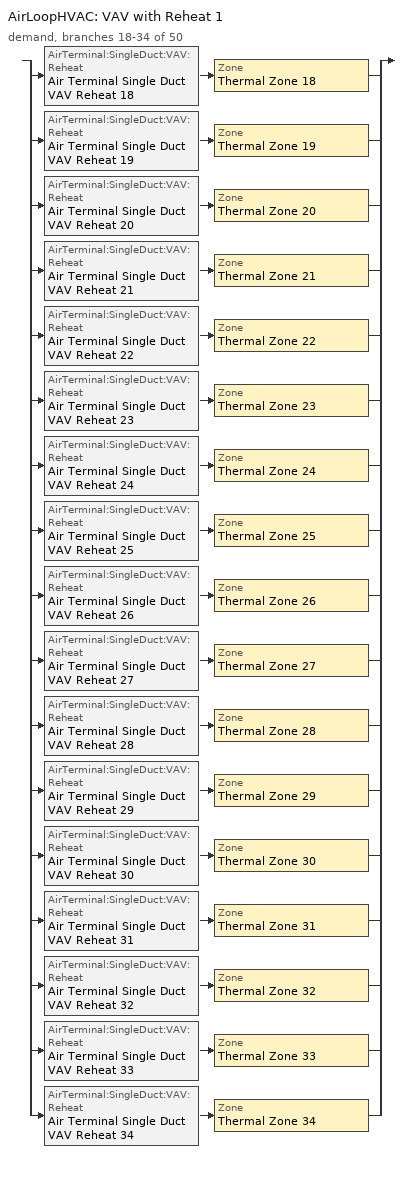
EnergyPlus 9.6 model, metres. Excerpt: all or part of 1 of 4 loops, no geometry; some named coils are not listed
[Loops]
AirLoopHVAC 'VAV with Reheat 1'
 demand, branches 18-34 of 50: split
  | AirTerminal:SingleDuct:VAV:Reheat 'Air Terminal Single Duct VAV Reheat 18' > Zone 'Thermal Zone 18'
  | AirTerminal:SingleDuct:VAV:Reheat 'Air Terminal Single Duct VAV Reheat 19' > Zone 'Thermal Zone 19'
  | AirTerminal:SingleDuct:VAV:Reheat 'Air Terminal Single Duct VAV Reheat 20' > Zone 'Thermal Zone 20'
  | AirTerminal:SingleDuct:VAV:Reheat 'Air Terminal Single Duct VAV Reheat 21' > Zone 'Thermal Zone 21'
  | AirTerminal:SingleDuct:VAV:Reheat 'Air Terminal Single Duct VAV Reheat 22' > Zone 'Thermal Zone 22'
  | AirTerminal:SingleDuct:VAV:Reheat 'Air Terminal Single Duct VAV Reheat 23' > Zone 'Thermal Zone 23'
  | AirTerminal:SingleDuct:VAV:Reheat 'Air Terminal Single Duct VAV Reheat 24' > Zone 'Thermal Zone 24'
  | AirTerminal:SingleDuct:VAV:Reheat 'Air Terminal Single Duct VAV Reheat 25' > Zone 'Thermal Zone 25'
  | AirTerminal:SingleDuct:VAV:Reheat 'Air Terminal Single Duct VAV Reheat 26' > Zone 'Thermal Zone 26'
  | AirTerminal:SingleDuct:VAV:Reheat 'Air Terminal Single Duct VAV Reheat 27' > Zone 'Thermal Zone 27'
  | AirTerminal:SingleDuct:VAV:Reheat 'Air Terminal Single Duct VAV Reheat 28' > Zone 'Thermal Zone 28'
  | AirTerminal:SingleDuct:VAV:Reheat 'Air Terminal Single Duct VAV Reheat 29' > Zone 'Thermal Zone 29'
  | AirTerminal:SingleDuct:VAV:Reheat 'Air Terminal Single Duct VAV Reheat 30' > Zone 'Thermal Zone 30'
  | AirTerminal:SingleDuct:VAV:Reheat 'Air Terminal Single Duct VAV Reheat 31' > Zone 'Thermal Zone 31'
  | AirTerminal:SingleDuct:VAV:Reheat 'Air Terminal Single Duct VAV Reheat 32' > Zone 'Thermal Zone 32'
  | AirTerminal:SingleDuct:VAV:Reheat 'Air Terminal Single Duct VAV Reheat 33' > Zone 'Thermal Zone 33'
  | AirTerminal:SingleDuct:VAV:Reheat 'Air Terminal Single Duct VAV Reheat 34' > Zone 'Thermal Zone 34'
[ZoneControl:Thermostat] Temperature Difference Between Cutout And Setpoint deltaC=0
Name | Zone or ZoneList | Control Type Schedule | Control 1
Thermal Zone 18 Thermostat | Thermal Zone 18 | Thermal Zone 18 Thermostat Schedule | Thermostat Setpoint Dual Setpoint 18
Thermal Zone 19 Thermostat | Thermal Zone 19 | Thermal Zone 19 Thermostat Schedule | Thermostat Setpoint Dual Setpoint 19
Thermal Zone 20 Thermostat | Thermal Zone 20 | Thermal Zone 20 Thermostat Schedule | Thermostat Setpoint Dual Setpoint 20
Thermal Zone 21 Thermostat | Thermal Zone 21 | Thermal Zone 21 Thermostat Schedule | Thermostat Setpoint Dual Setpoint 21
Thermal Zone 22 Thermostat | Thermal Zone 22 | Thermal Zone 22 Thermostat Schedule | Thermostat Setpoint Dual Setpoint 22
Thermal Zone 23 Thermostat | Thermal Zone 23 | Thermal Zone 23 Thermostat Schedule | Thermostat Setpoint Dual Setpoint 23
Thermal Zone 24 Thermostat | Thermal Zone 24 | Thermal Zone 24 Thermostat Schedule | Thermostat Setpoint Dual Setpoint 24
Thermal Zone 25 Thermostat | Thermal Zone 25 | Thermal Zone 25 Thermostat Schedule | Thermostat Setpoint Dual Setpoint 25
Thermal Zone 26 Thermostat | Thermal Zone 26 | Thermal Zone 26 Thermostat Schedule | Thermostat Setpoint Dual Setpoint 26
Thermal Zone 27 Thermostat | Thermal Zone 27 | Thermal Zone 27 Thermostat Schedule | Thermostat Setpoint Dual Setpoint 27
Thermal Zone 28 Thermostat | Thermal Zone 28 | Thermal Zone 28 Thermostat Schedule | Thermostat Setpoint Dual Setpoint 28
Thermal Zone 29 Thermostat | Thermal Zone 29 | Thermal Zone 29 Thermostat Schedule | Thermostat Setpoint Dual Setpoint 29
Thermal Zone 30 Thermostat | Thermal Zone 30 | Thermal Zone 30 Thermostat Schedule | Thermostat Setpoint Dual Setpoint 30
Thermal Zone 31 Thermostat | Thermal Zone 31 | Thermal Zone 31 Thermostat Schedule | Thermostat Setpoint Dual Setpoint 31
Thermal Zone 32 Thermostat | Thermal Zone 32 | Thermal Zone 32 Thermostat Schedule | Thermostat Setpoint Dual Setpoint 32
Thermal Zone 33 Thermostat | Thermal Zone 33 | Thermal Zone 33 Thermostat Schedule | Thermostat Setpoint Dual Setpoint 33
Thermal Zone 34 Thermostat | Thermal Zone 34 | Thermal Zone 34 Thermostat Schedule | Thermostat Setpoint Dual Setpoint 34
[ThermostatSetpoint:DualSetpoint]
Name | Heating Setpoint Temperature Schedule | Cooling Setpoint Temperature Schedule
Thermostat Setpoint Dual Setpoint 18 | HtgSetp 18 | ClgSetp 18
Thermostat Setpoint Dual Setpoint 19 | HtgSetp 19 | ClgSetp 19
Thermostat Setpoint Dual Setpoint 20 | HtgSetp 20 | ClgSetp 20
Thermostat Setpoint Dual Setpoint 21 | HtgSetp 21 | ClgSetp 21
Thermostat Setpoint Dual Setpoint 22 | HtgSetp 22 | ClgSetp 22
Thermostat Setpoint Dual Setpoint 23 | HtgSetp 23 | ClgSetp 23
Thermostat Setpoint Dual Setpoint 24 | HtgSetp 24 | ClgSetp 24
Thermostat Setpoint Dual Setpoint 25 | HtgSetp 25 | ClgSetp 25
Thermostat Setpoint Dual Setpoint 26 | HtgSetp 26 | ClgSetp 26
Thermostat Setpoint Dual Setpoint 27 | HtgSetp 27 | ClgSetp 27
Thermostat Setpoint Dual Setpoint 28 | HtgSetp 28 | ClgSetp 28
Thermostat Setpoint Dual Setpoint 29 | HtgSetp 29 | ClgSetp 29
Thermostat Setpoint Dual Setpoint 30 | HtgSetp 30 | ClgSetp 30
Thermostat Setpoint Dual Setpoint 31 | HtgSetp 31 | ClgSetp 31
Thermostat Setpoint Dual Setpoint 32 | HtgSetp 32 | ClgSetp 32
Thermostat Setpoint Dual Setpoint 33 | HtgSetp 33 | ClgSetp 33
Thermostat Setpoint Dual Setpoint 34 | HtgSetp 34 | ClgSetp 34
[AirTerminal:SingleDuct:VAV:Reheat] Availability Schedule=Always On Discrete; Maximum Air Flow Rate m3/s=Autosize; Zone Minimum Air Flow Input Method=Constant; Constant Minimum Air Flow Fraction=0.3; Fixed Minimum Air Flow Rate m3/s=0; Maximum Hot Water or Steam Flow Rate m3/s=Autosize; Minimum Hot Water or Steam Flow Rate m3/s=0; Convergence Tolerance=0.001; Damper Heating Action=Normal; Maximum Flow per Zone Floor Area During Reheat m3/s-m2=Autocalculate; Maximum Flow Fraction During Reheat=Autocalculate; Maximum Reheat Air Temperature C=35
Name | Reheat Coil
Air Terminal Single Duct VAV Reheat 18 | Coil Heating Water 18
Air Terminal Single Duct VAV Reheat 19 | Coil Heating Water 19
Air Terminal Single Duct VAV Reheat 20 | Coil Heating Water 20
Air Terminal Single Duct VAV Reheat 21 | Coil Heating Water 21
Air Terminal Single Duct VAV Reheat 22 | Coil Heating Water 22
Air Terminal Single Duct VAV Reheat 23 | Coil Heating Water 23
Air Terminal Single Duct VAV Reheat 24 | Coil Heating Water 24
Air Terminal Single Duct VAV Reheat 25 | Coil Heating Water 25
Air Terminal Single Duct VAV Reheat 26 | Coil Heating Water 26
Air Terminal Single Duct VAV Reheat 27 | Coil Heating Water 27
Air Terminal Single Duct VAV Reheat 28 | Coil Heating Water 28
Air Terminal Single Duct VAV Reheat 29 | Coil Heating Water 29
Air Terminal Single Duct VAV Reheat 30 | Coil Heating Water 30
Air Terminal Single Duct VAV Reheat 31 | Coil Heating Water 31
Air Terminal Single Duct VAV Reheat 32 | Coil Heating Water 32
Air Terminal Single Duct VAV Reheat 33 | Coil Heating Water 33
Air Terminal Single Duct VAV Reheat 34 | Coil Heating Water 34
[Zone equipment]
Thermal Zone 18: Air Terminal Single Duct VAV Reheat 18
Thermal Zone 19: Air Terminal Single Duct VAV Reheat 19
Thermal Zone 20: Air Terminal Single Duct VAV Reheat 20
Thermal Zone 21: Air Terminal Single Duct VAV Reheat 21
Thermal Zone 22: Air Terminal Single Duct VAV Reheat 22
Thermal Zone 23: Air Terminal Single Duct VAV Reheat 23
Thermal Zone 24: Air Terminal Single Duct VAV Reheat 24
Thermal Zone 25: Air Terminal Single Duct VAV Reheat 25
Thermal Zone 26: Air Terminal Single Duct VAV Reheat 26
Thermal Zone 27: Air Terminal Single Duct VAV Reheat 27
Thermal Zone 28: Air Terminal Single Duct VAV Reheat 28
Thermal Zone 29: Air Terminal Single Duct VAV Reheat 29
Thermal Zone 30: Air Terminal Single Duct VAV Reheat 30
Thermal Zone 31: Air Terminal Single Duct VAV Reheat 31
Thermal Zone 32: Air Terminal Single Duct VAV Reheat 32
Thermal Zone 33: Air Terminal Single Duct VAV Reheat 33
Thermal Zone 34: Air Terminal Single Duct VAV Reheat 34
[Sizing:Zone] Zone Cooling Design Supply Air Temperature Input Method=SupplyAirTemperature; Zone Cooling Design Supply Air Temperature C=13; Zone Cooling Design Supply Air Temperature Difference deltaC=11.11; Zone Heating Design Supply Air Temperature Input Method=SupplyAirTemperature; Zone Heating Design Supply Air Temperature C=45; Zone Heating Design Supply Air Temperature Difference deltaC=11.11; Zone Cooling Design Supply Air Humidity Ratio kgWater/kgDryAir=0.0085; Zone Heating Design Supply Air Humidity Ratio kgWater/kgDryAir=0.008; Cooling Design Air Flow Method=DesignDay; Cooling Design Air Flow Rate m3/s=0; Cooling Minimum Air Flow per Zone Floor Area m3/s-m2=0.000762; Cooling Minimum Air Flow m3/s=0; Cooling Minimum Air Flow Fraction=0; Heating Design Air Flow Method=DesignDay; Heating Design Air Flow Rate m3/s=0; Heating Maximum Air Flow per Zone Floor Area m3/s-m2=0.002032; Heating Maximum Air Flow m3/s=0.141576; Heating Maximum Air Flow Fraction=0.3; Account for Dedicated Outdoor Air System=No
Name | Design Specification Outdoor Air Object
Thermal Zone 18 | Ventilation 18
Thermal Zone 19 | Ventilation 19
Thermal Zone 20 | Ventilation 20
Thermal Zone 21 | Ventilation 21
Thermal Zone 22 | Ventilation 22
Thermal Zone 23 | Ventilation 23
Thermal Zone 24 | Ventilation 24
Thermal Zone 25 | Ventilation 25
Thermal Zone 26 | Ventilation 26
Thermal Zone 27 | Ventilation 27
Thermal Zone 28 | Ventilation 28
Thermal Zone 29 | Ventilation 29
Thermal Zone 30 | Ventilation 30
Thermal Zone 31 | Ventilation 31
Thermal Zone 32 | Ventilation 32
Thermal Zone 33 | Ventilation 33
Thermal Zone 34 | Ventilation 34
[DesignSpecification:OutdoorAir] Outdoor Air Method=Sum; Outdoor Air Flow per Person m3/s-person=0; Outdoor Air Flow per Zone Floor Area m3/s-m2=0; Outdoor Air Flow per Zone m3/s=0; Outdoor Air Flow Air Changes per Hour 1/hr=1.2
Ventilation 18; Ventilation 19; Ventilation 20; Ventilation 21; Ventilation 22; Ventilation 23; Ventilation 24; Ventilation 25; Ventilation 26; Ventilation 27; Ventilation 28; Ventilation 29; Ventilation 30; Ventilation 31; Ventilation 32; Ventilation 33; Ventilation 34
[Schedule:Day:Interval]
HtgSetp Summer Design Day 18; HtgSetp Summer Design Day 19; HtgSetp Summer Design Day 20; HtgSetp Summer Design Day 21; HtgSetp Summer Design Day 22; HtgSetp Summer Design Day 23; HtgSetp Summer Design Day 24; HtgSetp Summer Design Day 25; HtgSetp Summer Design Day 26; HtgSetp Summer Design Day 27; HtgSetp Summer Design Day 28; HtgSetp Summer Design Day 29; HtgSetp Summer Design Day 30; HtgSetp Summer Design Day 31; HtgSetp Summer Design Day 32; HtgSetp Summer Design Day 33; HtgSetp Summer Design Day 34: No, 24:00, 15.6
HtgSetp Winter Design Day 18; HtgSetp Winter Design Day 19; HtgSetp Winter Design Day 20; HtgSetp Winter Design Day 21; HtgSetp Winter Design Day 22; HtgSetp Winter Design Day 23; HtgSetp Winter Design Day 24; HtgSetp Winter Design Day 25; HtgSetp Winter Design Day 26; HtgSetp Winter Design Day 27; HtgSetp Winter Design Day 28; HtgSetp Winter Design Day 29; HtgSetp Winter Design Day 30; HtgSetp Winter Design Day 31; HtgSetp Winter Design Day 32; HtgSetp Winter Design Day 33; HtgSetp Winter Design Day 34: No, 24:00, 21
ClgSetp Summer Design Day 18; ClgSetp Summer Design Day 19; ClgSetp Summer Design Day 20; ClgSetp Summer Design Day 21; ClgSetp Summer Design Day 22; ClgSetp Summer Design Day 23; ClgSetp Summer Design Day 24; ClgSetp Summer Design Day 25; ClgSetp Summer Design Day 26; ClgSetp Summer Design Day 27; ClgSetp Summer Design Day 28; ClgSetp Summer Design Day 29; ClgSetp Summer Design Day 30; ClgSetp Summer Design Day 31; ClgSetp Summer Design Day 32; ClgSetp Summer Design Day 33; ClgSetp Summer Design Day 34: No, 06:00, 26.7, 22:00, 24, 24:00, 26.7
ClgSetp Winter Design Day 18; ClgSetp Winter Design Day 19; ClgSetp Winter Design Day 20; ClgSetp Winter Design Day 21; ClgSetp Winter Design Day 22; ClgSetp Winter Design Day 23; ClgSetp Winter Design Day 24; ClgSetp Winter Design Day 25; ClgSetp Winter Design Day 26; ClgSetp Winter Design Day 27; ClgSetp Winter Design Day 28; ClgSetp Winter Design Day 29; ClgSetp Winter Design Day 30; ClgSetp Winter Design Day 31; ClgSetp Winter Design Day 32; ClgSetp Winter Design Day 33; ClgSetp Winter Design Day 34: No, 24:00, 26.7
ClgSetp Default Schedule 18; ClgSetp Default Schedule 19; ClgSetp Default Schedule 20; ClgSetp Default Schedule 21; ClgSetp Default Schedule 22; ClgSetp Default Schedule 23; ClgSetp Default Schedule 24; ClgSetp Default Schedule 25; ClgSetp Default Schedule 26; ClgSetp Default Schedule 27; ClgSetp Default Schedule 28; ClgSetp Default Schedule 29; ClgSetp Default Schedule 30; ClgSetp Default Schedule 31; ClgSetp Default Schedule 32; ClgSetp Default Schedule 33; ClgSetp Default Schedule 34: Temperature 37, No, 01:00, 27, 02:00, 27, 03:00, 27, 04:00, 27, 05:00, 27, 06:00, 27, 07:00, 27, 08:00, 27, 09:00, 24, 10:00, 24, 11:00, 24, 12:00, 24, 13:00, 24, 14:00, 24, 15:00, 24, 16:00, 24, 17:00, 24, 18:00, 24, 19:00, 27, 20:00, 27, 21:00, 27, 22:00, 27, 23:00, 27, 24:00, 27
HtgSetp Default Schedule 18; HtgSetp Default Schedule 19; HtgSetp Default Schedule 20; HtgSetp Default Schedule 21; HtgSetp Default Schedule 22; HtgSetp Default Schedule 23; HtgSetp Default Schedule 24; HtgSetp Default Schedule 25; HtgSetp Default Schedule 26; HtgSetp Default Schedule 27; HtgSetp Default Schedule 28; HtgSetp Default Schedule 29; HtgSetp Default Schedule 30; HtgSetp Default Schedule 31; HtgSetp Default Schedule 32; HtgSetp Default Schedule 33; HtgSetp Default Schedule 34: Temperature 36, No, 01:00, 18, 02:00, 18, 03:00, 18, 04:00, 18, 05:00, 18, 06:00, 18, 07:00, 18, 08:00, 18, 09:00, 21, 10:00, 21, 11:00, 21, 12:00, 21, 13:00, 21, 14:00, 21, 15:00, 21, 16:00, 21, 17:00, 21, 18:00, 21, 19:00, 18, 20:00, 18, 21:00, 18, 22:00, 18, 23:00, 18, 24:00, 18
[Schedule:Week:Daily]
HtgSetp 18 Week Rule - Jan1-Dec31: HtgSetp Default Schedule 18, HtgSetp Default Schedule 18, HtgSetp Default Schedule 18, HtgSetp Default Schedule 18, HtgSetp Default Schedule 18, HtgSetp Default Schedule 18, HtgSetp Default Schedule 18, HtgSetp Default Schedule 18, HtgSetp Summer Design Day 18, HtgSetp Winter Design Day 18, HtgSetp Default Schedule 18, HtgSetp Default Schedule 18
ClgSetp 18 Week Rule - Jan1-Dec31: ClgSetp Default Schedule 18, ClgSetp Default Schedule 18, ClgSetp Default Schedule 18, ClgSetp Default Schedule 18, ClgSetp Default Schedule 18, ClgSetp Default Schedule 18, ClgSetp Default Schedule 18, ClgSetp Default Schedule 18, ClgSetp Summer Design Day 18, ClgSetp Winter Design Day 18, ClgSetp Default Schedule 18, ClgSetp Default Schedule 18
HtgSetp 19 Week Rule - Jan1-Dec31: HtgSetp Default Schedule 19, HtgSetp Default Schedule 19, HtgSetp Default Schedule 19, HtgSetp Default Schedule 19, HtgSetp Default Schedule 19, HtgSetp Default Schedule 19, HtgSetp Default Schedule 19, HtgSetp Default Schedule 19, HtgSetp Summer Design Day 19, HtgSetp Winter Design Day 19, HtgSetp Default Schedule 19, HtgSetp Default Schedule 19
ClgSetp 19 Week Rule - Jan1-Dec31: ClgSetp Default Schedule 19, ClgSetp Default Schedule 19, ClgSetp Default Schedule 19, ClgSetp Default Schedule 19, ClgSetp Default Schedule 19, ClgSetp Default Schedule 19, ClgSetp Default Schedule 19, ClgSetp Default Schedule 19, ClgSetp Summer Design Day 19, ClgSetp Winter Design Day 19, ClgSetp Default Schedule 19, ClgSetp Default Schedule 19
HtgSetp 20 Week Rule - Jan1-Dec31: HtgSetp Default Schedule 20, HtgSetp Default Schedule 20, HtgSetp Default Schedule 20, HtgSetp Default Schedule 20, HtgSetp Default Schedule 20, HtgSetp Default Schedule 20, HtgSetp Default Schedule 20, HtgSetp Default Schedule 20, HtgSetp Summer Design Day 20, HtgSetp Winter Design Day 20, HtgSetp Default Schedule 20, HtgSetp Default Schedule 20
ClgSetp 20 Week Rule - Jan1-Dec31: ClgSetp Default Schedule 20, ClgSetp Default Schedule 20, ClgSetp Default Schedule 20, ClgSetp Default Schedule 20, ClgSetp Default Schedule 20, ClgSetp Default Schedule 20, ClgSetp Default Schedule 20, ClgSetp Default Schedule 20, ClgSetp Summer Design Day 20, ClgSetp Winter Design Day 20, ClgSetp Default Schedule 20, ClgSetp Default Schedule 20
HtgSetp 21 Week Rule - Jan1-Dec31: HtgSetp Default Schedule 21, HtgSetp Default Schedule 21, HtgSetp Default Schedule 21, HtgSetp Default Schedule 21, HtgSetp Default Schedule 21, HtgSetp Default Schedule 21, HtgSetp Default Schedule 21, HtgSetp Default Schedule 21, HtgSetp Summer Design Day 21, HtgSetp Winter Design Day 21, HtgSetp Default Schedule 21, HtgSetp Default Schedule 21
ClgSetp 21 Week Rule - Jan1-Dec31: ClgSetp Default Schedule 21, ClgSetp Default Schedule 21, ClgSetp Default Schedule 21, ClgSetp Default Schedule 21, ClgSetp Default Schedule 21, ClgSetp Default Schedule 21, ClgSetp Default Schedule 21, ClgSetp Default Schedule 21, ClgSetp Summer Design Day 21, ClgSetp Winter Design Day 21, ClgSetp Default Schedule 21, ClgSetp Default Schedule 21
HtgSetp 22 Week Rule - Jan1-Dec31: HtgSetp Default Schedule 22, HtgSetp Default Schedule 22, HtgSetp Default Schedule 22, HtgSetp Default Schedule 22, HtgSetp Default Schedule 22, HtgSetp Default Schedule 22, HtgSetp Default Schedule 22, HtgSetp Default Schedule 22, HtgSetp Summer Design Day 22, HtgSetp Winter Design Day 22, HtgSetp Default Schedule 22, HtgSetp Default Schedule 22
ClgSetp 22 Week Rule - Jan1-Dec31: ClgSetp Default Schedule 22, ClgSetp Default Schedule 22, ClgSetp Default Schedule 22, ClgSetp Default Schedule 22, ClgSetp Default Schedule 22, ClgSetp Default Schedule 22, ClgSetp Default Schedule 22, ClgSetp Default Schedule 22, ClgSetp Summer Design Day 22, ClgSetp Winter Design Day 22, ClgSetp Default Schedule 22, ClgSetp Default Schedule 22
HtgSetp 23 Week Rule - Jan1-Dec31: HtgSetp Default Schedule 23, HtgSetp Default Schedule 23, HtgSetp Default Schedule 23, HtgSetp Default Schedule 23, HtgSetp Default Schedule 23, HtgSetp Default Schedule 23, HtgSetp Default Schedule 23, HtgSetp Default Schedule 23, HtgSetp Summer Design Day 23, HtgSetp Winter Design Day 23, HtgSetp Default Schedule 23, HtgSetp Default Schedule 23
ClgSetp 23 Week Rule - Jan1-Dec31: ClgSetp Default Schedule 23, ClgSetp Default Schedule 23, ClgSetp Default Schedule 23, ClgSetp Default Schedule 23, ClgSetp Default Schedule 23, ClgSetp Default Schedule 23, ClgSetp Default Schedule 23, ClgSetp Default Schedule 23, ClgSetp Summer Design Day 23, ClgSetp Winter Design Day 23, ClgSetp Default Schedule 23, ClgSetp Default Schedule 23
HtgSetp 24 Week Rule - Jan1-Dec31: HtgSetp Default Schedule 24, HtgSetp Default Schedule 24, HtgSetp Default Schedule 24, HtgSetp Default Schedule 24, HtgSetp Default Schedule 24, HtgSetp Default Schedule 24, HtgSetp Default Schedule 24, HtgSetp Default Schedule 24, HtgSetp Summer Design Day 24, HtgSetp Winter Design Day 24, HtgSetp Default Schedule 24, HtgSetp Default Schedule 24
ClgSetp 24 Week Rule - Jan1-Dec31: ClgSetp Default Schedule 24, ClgSetp Default Schedule 24, ClgSetp Default Schedule 24, ClgSetp Default Schedule 24, ClgSetp Default Schedule 24, ClgSetp Default Schedule 24, ClgSetp Default Schedule 24, ClgSetp Default Schedule 24, ClgSetp Summer Design Day 24, ClgSetp Winter Design Day 24, ClgSetp Default Schedule 24, ClgSetp Default Schedule 24
HtgSetp 25 Week Rule - Jan1-Dec31: HtgSetp Default Schedule 25, HtgSetp Default Schedule 25, HtgSetp Default Schedule 25, HtgSetp Default Schedule 25, HtgSetp Default Schedule 25, HtgSetp Default Schedule 25, HtgSetp Default Schedule 25, HtgSetp Default Schedule 25, HtgSetp Summer Design Day 25, HtgSetp Winter Design Day 25, HtgSetp Default Schedule 25, HtgSetp Default Schedule 25
ClgSetp 25 Week Rule - Jan1-Dec31: ClgSetp Default Schedule 25, ClgSetp Default Schedule 25, ClgSetp Default Schedule 25, ClgSetp Default Schedule 25, ClgSetp Default Schedule 25, ClgSetp Default Schedule 25, ClgSetp Default Schedule 25, ClgSetp Default Schedule 25, ClgSetp Summer Design Day 25, ClgSetp Winter Design Day 25, ClgSetp Default Schedule 25, ClgSetp Default Schedule 25
HtgSetp 26 Week Rule - Jan1-Dec31: HtgSetp Default Schedule 26, HtgSetp Default Schedule 26, HtgSetp Default Schedule 26, HtgSetp Default Schedule 26, HtgSetp Default Schedule 26, HtgSetp Default Schedule 26, HtgSetp Default Schedule 26, HtgSetp Default Schedule 26, HtgSetp Summer Design Day 26, HtgSetp Winter Design Day 26, HtgSetp Default Schedule 26, HtgSetp Default Schedule 26
ClgSetp 26 Week Rule - Jan1-Dec31: ClgSetp Default Schedule 26, ClgSetp Default Schedule 26, ClgSetp Default Schedule 26, ClgSetp Default Schedule 26, ClgSetp Default Schedule 26, ClgSetp Default Schedule 26, ClgSetp Default Schedule 26, ClgSetp Default Schedule 26, ClgSetp Summer Design Day 26, ClgSetp Winter Design Day 26, ClgSetp Default Schedule 26, ClgSetp Default Schedule 26
HtgSetp 27 Week Rule - Jan1-Dec31: HtgSetp Default Schedule 27, HtgSetp Default Schedule 27, HtgSetp Default Schedule 27, HtgSetp Default Schedule 27, HtgSetp Default Schedule 27, HtgSetp Default Schedule 27, HtgSetp Default Schedule 27, HtgSetp Default Schedule 27, HtgSetp Summer Design Day 27, HtgSetp Winter Design Day 27, HtgSetp Default Schedule 27, HtgSetp Default Schedule 27
ClgSetp 27 Week Rule - Jan1-Dec31: ClgSetp Default Schedule 27, ClgSetp Default Schedule 27, ClgSetp Default Schedule 27, ClgSetp Default Schedule 27, ClgSetp Default Schedule 27, ClgSetp Default Schedule 27, ClgSetp Default Schedule 27, ClgSetp Default Schedule 27, ClgSetp Summer Design Day 27, ClgSetp Winter Design Day 27, ClgSetp Default Schedule 27, ClgSetp Default Schedule 27
HtgSetp 28 Week Rule - Jan1-Dec31: HtgSetp Default Schedule 28, HtgSetp Default Schedule 28, HtgSetp Default Schedule 28, HtgSetp Default Schedule 28, HtgSetp Default Schedule 28, HtgSetp Default Schedule 28, HtgSetp Default Schedule 28, HtgSetp Default Schedule 28, HtgSetp Summer Design Day 28, HtgSetp Winter Design Day 28, HtgSetp Default Schedule 28, HtgSetp Default Schedule 28
ClgSetp 28 Week Rule - Jan1-Dec31: ClgSetp Default Schedule 28, ClgSetp Default Schedule 28, ClgSetp Default Schedule 28, ClgSetp Default Schedule 28, ClgSetp Default Schedule 28, ClgSetp Default Schedule 28, ClgSetp Default Schedule 28, ClgSetp Default Schedule 28, ClgSetp Summer Design Day 28, ClgSetp Winter Design Day 28, ClgSetp Default Schedule 28, ClgSetp Default Schedule 28
HtgSetp 29 Week Rule - Jan1-Dec31: HtgSetp Default Schedule 29, HtgSetp Default Schedule 29, HtgSetp Default Schedule 29, HtgSetp Default Schedule 29, HtgSetp Default Schedule 29, HtgSetp Default Schedule 29, HtgSetp Default Schedule 29, HtgSetp Default Schedule 29, HtgSetp Summer Design Day 29, HtgSetp Winter Design Day 29, HtgSetp Default Schedule 29, HtgSetp Default Schedule 29
ClgSetp 29 Week Rule - Jan1-Dec31: ClgSetp Default Schedule 29, ClgSetp Default Schedule 29, ClgSetp Default Schedule 29, ClgSetp Default Schedule 29, ClgSetp Default Schedule 29, ClgSetp Default Schedule 29, ClgSetp Default Schedule 29, ClgSetp Default Schedule 29, ClgSetp Summer Design Day 29, ClgSetp Winter Design Day 29, ClgSetp Default Schedule 29, ClgSetp Default Schedule 29
HtgSetp 30 Week Rule - Jan1-Dec31: HtgSetp Default Schedule 30, HtgSetp Default Schedule 30, HtgSetp Default Schedule 30, HtgSetp Default Schedule 30, HtgSetp Default Schedule 30, HtgSetp Default Schedule 30, HtgSetp Default Schedule 30, HtgSetp Default Schedule 30, HtgSetp Summer Design Day 30, HtgSetp Winter Design Day 30, HtgSetp Default Schedule 30, HtgSetp Default Schedule 30
ClgSetp 30 Week Rule - Jan1-Dec31: ClgSetp Default Schedule 30, ClgSetp Default Schedule 30, ClgSetp Default Schedule 30, ClgSetp Default Schedule 30, ClgSetp Default Schedule 30, ClgSetp Default Schedule 30, ClgSetp Default Schedule 30, ClgSetp Default Schedule 30, ClgSetp Summer Design Day 30, ClgSetp Winter Design Day 30, ClgSetp Default Schedule 30, ClgSetp Default Schedule 30
HtgSetp 31 Week Rule - Jan1-Dec31: HtgSetp Default Schedule 31, HtgSetp Default Schedule 31, HtgSetp Default Schedule 31, HtgSetp Default Schedule 31, HtgSetp Default Schedule 31, HtgSetp Default Schedule 31, HtgSetp Default Schedule 31, HtgSetp Default Schedule 31, HtgSetp Summer Design Day 31, HtgSetp Winter Design Day 31, HtgSetp Default Schedule 31, HtgSetp Default Schedule 31
ClgSetp 31 Week Rule - Jan1-Dec31: ClgSetp Default Schedule 31, ClgSetp Default Schedule 31, ClgSetp Default Schedule 31, ClgSetp Default Schedule 31, ClgSetp Default Schedule 31, ClgSetp Default Schedule 31, ClgSetp Default Schedule 31, ClgSetp Default Schedule 31, ClgSetp Summer Design Day 31, ClgSetp Winter Design Day 31, ClgSetp Default Schedule 31, ClgSetp Default Schedule 31
HtgSetp 32 Week Rule - Jan1-Dec31: HtgSetp Default Schedule 32, HtgSetp Default Schedule 32, HtgSetp Default Schedule 32, HtgSetp Default Schedule 32, HtgSetp Default Schedule 32, HtgSetp Default Schedule 32, HtgSetp Default Schedule 32, HtgSetp Default Schedule 32, HtgSetp Summer Design Day 32, HtgSetp Winter Design Day 32, HtgSetp Default Schedule 32, HtgSetp Default Schedule 32
ClgSetp 32 Week Rule - Jan1-Dec31: ClgSetp Default Schedule 32, ClgSetp Default Schedule 32, ClgSetp Default Schedule 32, ClgSetp Default Schedule 32, ClgSetp Default Schedule 32, ClgSetp Default Schedule 32, ClgSetp Default Schedule 32, ClgSetp Default Schedule 32, ClgSetp Summer Design Day 32, ClgSetp Winter Design Day 32, ClgSetp Default Schedule 32, ClgSetp Default Schedule 32
HtgSetp 33 Week Rule - Jan1-Dec31: HtgSetp Default Schedule 33, HtgSetp Default Schedule 33, HtgSetp Default Schedule 33, HtgSetp Default Schedule 33, HtgSetp Default Schedule 33, HtgSetp Default Schedule 33, HtgSetp Default Schedule 33, HtgSetp Default Schedule 33, HtgSetp Summer Design Day 33, HtgSetp Winter Design Day 33, HtgSetp Default Schedule 33, HtgSetp Default Schedule 33
ClgSetp 33 Week Rule - Jan1-Dec31: ClgSetp Default Schedule 33, ClgSetp Default Schedule 33, ClgSetp Default Schedule 33, ClgSetp Default Schedule 33, ClgSetp Default Schedule 33, ClgSetp Default Schedule 33, ClgSetp Default Schedule 33, ClgSetp Default Schedule 33, ClgSetp Summer Design Day 33, ClgSetp Winter Design Day 33, ClgSetp Default Schedule 33, ClgSetp Default Schedule 33
HtgSetp 34 Week Rule - Jan1-Dec31: HtgSetp Default Schedule 34, HtgSetp Default Schedule 34, HtgSetp Default Schedule 34, HtgSetp Default Schedule 34, HtgSetp Default Schedule 34, HtgSetp Default Schedule 34, HtgSetp Default Schedule 34, HtgSetp Default Schedule 34, HtgSetp Summer Design Day 34, HtgSetp Winter Design Day 34, HtgSetp Default Schedule 34, HtgSetp Default Schedule 34
ClgSetp 34 Week Rule - Jan1-Dec31: ClgSetp Default Schedule 34, ClgSetp Default Schedule 34, ClgSetp Default Schedule 34, ClgSetp Default Schedule 34, ClgSetp Default Schedule 34, ClgSetp Default Schedule 34, ClgSetp Default Schedule 34, ClgSetp Default Schedule 34, ClgSetp Summer Design Day 34, ClgSetp Winter Design Day 34, ClgSetp Default Schedule 34, ClgSetp Default Schedule 34
[Schedule:Year]
HtgSetp 18: HtgSetp 18 Week Rule - Jan1-Dec31, 1, 1, 12, 31
ClgSetp 18: ClgSetp 18 Week Rule - Jan1-Dec31, 1, 1, 12, 31
HtgSetp 19: HtgSetp 19 Week Rule - Jan1-Dec31, 1, 1, 12, 31
ClgSetp 19: ClgSetp 19 Week Rule - Jan1-Dec31, 1, 1, 12, 31
HtgSetp 20: HtgSetp 20 Week Rule - Jan1-Dec31, 1, 1, 12, 31
ClgSetp 20: ClgSetp 20 Week Rule - Jan1-Dec31, 1, 1, 12, 31
HtgSetp 21: HtgSetp 21 Week Rule - Jan1-Dec31, 1, 1, 12, 31
ClgSetp 21: ClgSetp 21 Week Rule - Jan1-Dec31, 1, 1, 12, 31
HtgSetp 22: HtgSetp 22 Week Rule - Jan1-Dec31, 1, 1, 12, 31
ClgSetp 22: ClgSetp 22 Week Rule - Jan1-Dec31, 1, 1, 12, 31
HtgSetp 23: HtgSetp 23 Week Rule - Jan1-Dec31, 1, 1, 12, 31
ClgSetp 23: ClgSetp 23 Week Rule - Jan1-Dec31, 1, 1, 12, 31
HtgSetp 24: HtgSetp 24 Week Rule - Jan1-Dec31, 1, 1, 12, 31
ClgSetp 24: ClgSetp 24 Week Rule - Jan1-Dec31, 1, 1, 12, 31
HtgSetp 25: HtgSetp 25 Week Rule - Jan1-Dec31, 1, 1, 12, 31
ClgSetp 25: ClgSetp 25 Week Rule - Jan1-Dec31, 1, 1, 12, 31
HtgSetp 26: HtgSetp 26 Week Rule - Jan1-Dec31, 1, 1, 12, 31
ClgSetp 26: ClgSetp 26 Week Rule - Jan1-Dec31, 1, 1, 12, 31
HtgSetp 27: HtgSetp 27 Week Rule - Jan1-Dec31, 1, 1, 12, 31
ClgSetp 27: ClgSetp 27 Week Rule - Jan1-Dec31, 1, 1, 12, 31
HtgSetp 28: HtgSetp 28 Week Rule - Jan1-Dec31, 1, 1, 12, 31
ClgSetp 28: ClgSetp 28 Week Rule - Jan1-Dec31, 1, 1, 12, 31
HtgSetp 29: HtgSetp 29 Week Rule - Jan1-Dec31, 1, 1, 12, 31
ClgSetp 29: ClgSetp 29 Week Rule - Jan1-Dec31, 1, 1, 12, 31
HtgSetp 30: HtgSetp 30 Week Rule - Jan1-Dec31, 1, 1, 12, 31
ClgSetp 30: ClgSetp 30 Week Rule - Jan1-Dec31, 1, 1, 12, 31
HtgSetp 31: HtgSetp 31 Week Rule - Jan1-Dec31, 1, 1, 12, 31
ClgSetp 31: ClgSetp 31 Week Rule - Jan1-Dec31, 1, 1, 12, 31
HtgSetp 32: HtgSetp 32 Week Rule - Jan1-Dec31, 1, 1, 12, 31
ClgSetp 32: ClgSetp 32 Week Rule - Jan1-Dec31, 1, 1, 12, 31
HtgSetp 33: HtgSetp 33 Week Rule - Jan1-Dec31, 1, 1, 12, 31
ClgSetp 33: ClgSetp 33 Week Rule - Jan1-Dec31, 1, 1, 12, 31
HtgSetp 34: HtgSetp 34 Week Rule - Jan1-Dec31, 1, 1, 12, 31
ClgSetp 34: ClgSetp 34 Week Rule - Jan1-Dec31, 1, 1, 12, 31
[Schedule:Compact]
Thermal Zone 18 Thermostat Schedule; Thermal Zone 19 Thermostat Schedule; Thermal Zone 20 Thermostat Schedule; Thermal Zone 21 Thermostat Schedule; Thermal Zone 22 Thermostat Schedule; Thermal Zone 23 Thermostat Schedule; Thermal Zone 24 Thermostat Schedule; Thermal Zone 25 Thermostat Schedule; Thermal Zone 26 Thermostat Schedule; Thermal Zone 27 Thermostat Schedule; Thermal Zone 28 Thermostat Schedule; Thermal Zone 29 Thermostat Schedule; Thermal Zone 30 Thermostat Schedule; Thermal Zone 31 Thermostat Schedule; Thermal Zone 32 Thermostat Schedule; Thermal Zone 33 Thermostat Schedule; Thermal Zone 34 Thermostat Schedule: Through: 12/31, For: AllDays, Until: 24:00, 4
[Schedule:Constant]
Always On Discrete: Hourly Value=1
